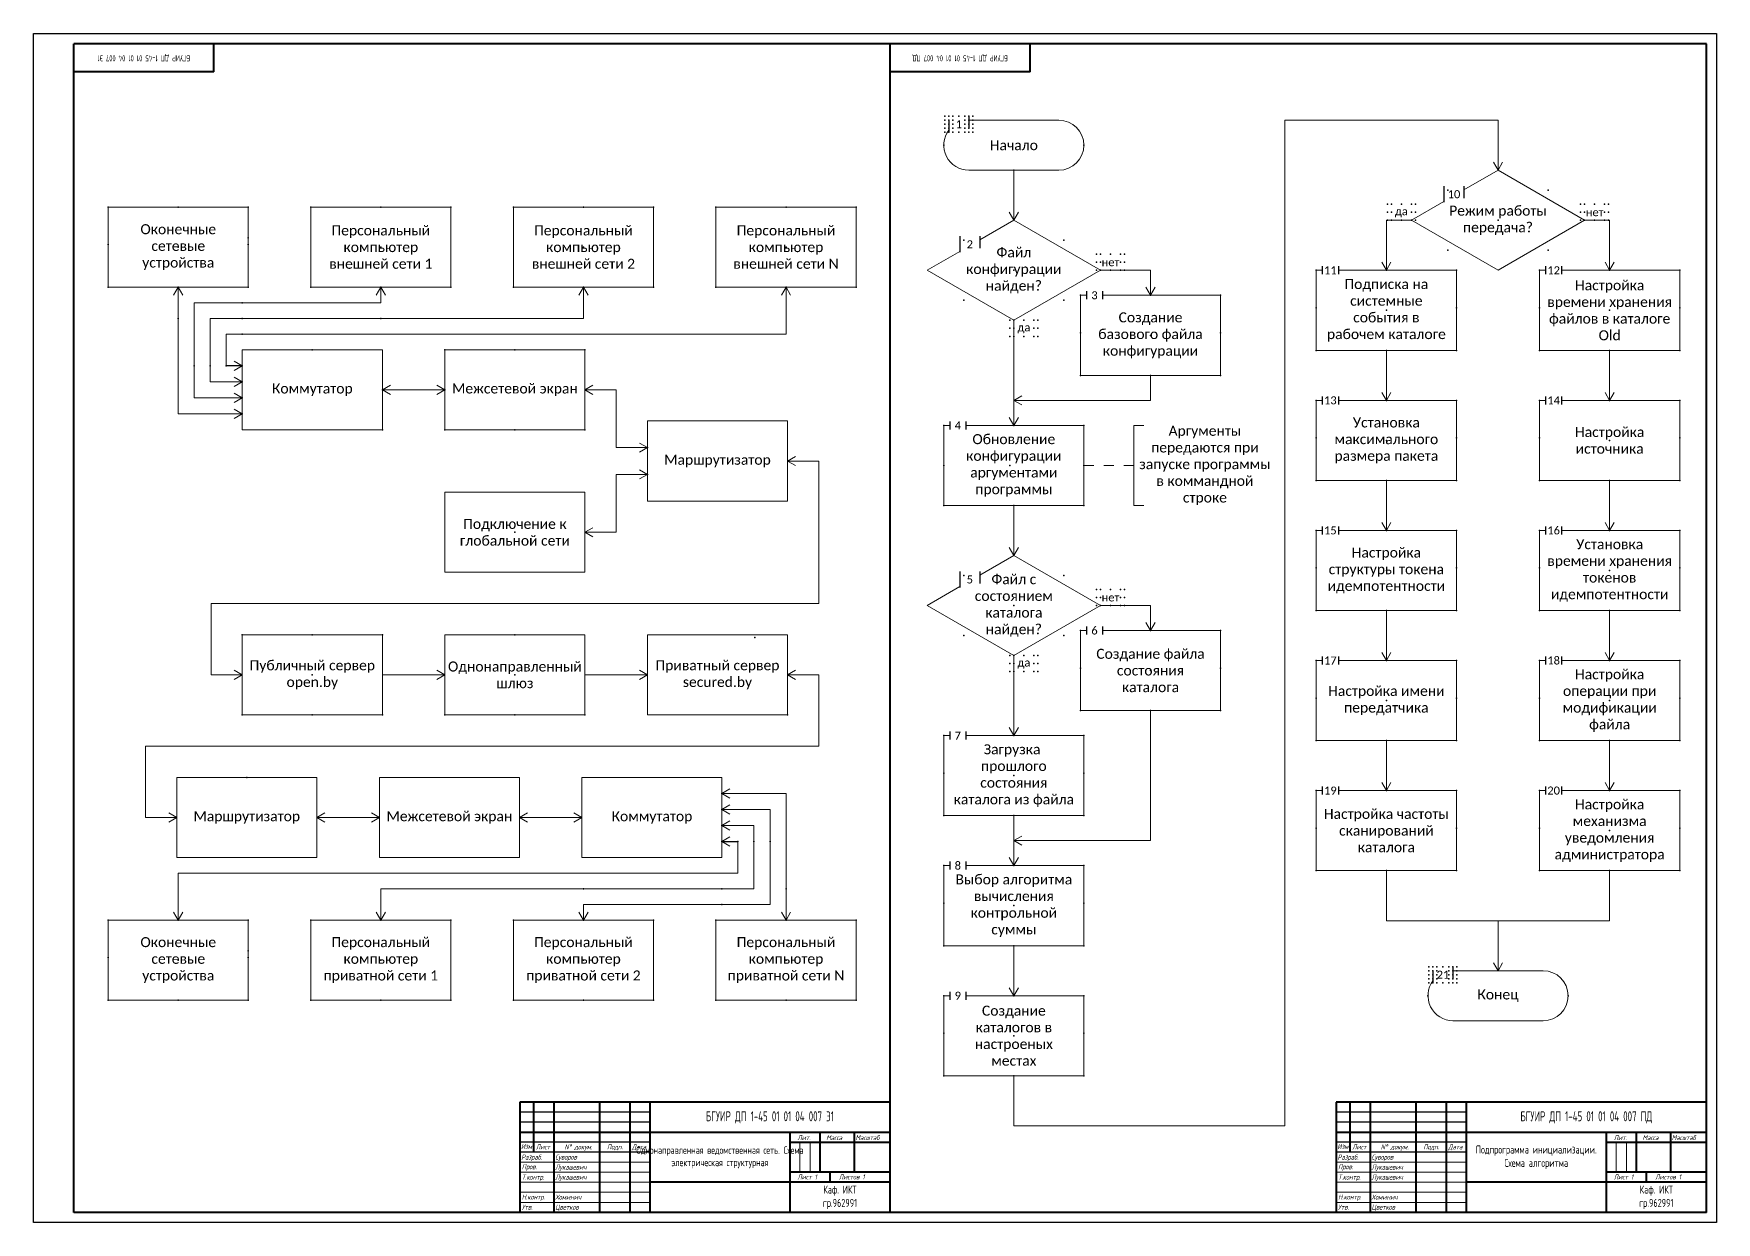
# Model space of a CAD drawing. Extents: x -908 to 556, y -1314 to -720.
# Drawn here: x -285 to 556, y -1314 to -720 of the extents above; entities that cross this region are included whole.
import ezdxf

# ---------------------------------------------------------------- set-up
doc = ezdxf.new("R2010")
doc.units = 0
doc.header["$MEASUREMENT"] = 0
doc.layers.get('0').update_dxf_attribs({"linetype": 'CONTINUOUS'})
doc.layers.add('KONTUR', color=7, linetype='CONTINUOUS')
doc.layers.add('Тонкие', color=7, linetype='CONTINUOUS')
doc.layers.add('Невидимка', color=131, linetype='CONTINUOUS', plot=False)
for name, color, linetype, lineweight in [('Основная', 7, 'CONTINUOUS', 40), ('Схема', 50, 'CONTINUOUS', 20), ('текст', 7, 'CONTINUOUS', 20), ('тонкая', 7, 'CONTINUOUS', 20)]:
    doc.layers.add(name, color=color, linetype=linetype, lineweight=lineweight)
doc.styles.add('ЕСКД', font='eskd15.shx', dxfattribs={"width": 0.8})
doc.styles.add('стиль1', font='romans.shx', dxfattribs={"width": 0.75, "oblique": 15, "height": 3.5})

msp = doc.modelspace()

# ---------------------------------------------------------------- linework, layer by layer
for p, q in [((22.74, -1259.18), (-42.26, -1259.18)), ((430.74, -1259.18), (365.74, -1259.18)), ((22.74, -1264.18), (-42.26, -1264.18)), ((430.74, -1264.18), (365.74, -1264.18)), ((22.74, -1274.18), (-42.26, -1274.18)), ((430.74, -1274.18), (365.74, -1274.18)), ((22.74, -1279.18), (-42.26, -1279.18)), ((430.74, -1279.18), (365.74, -1279.18)), ((500.74, -1309.18), (500.74, -1309.18))]:
    msp.add_line(p, q)
at = {"layer": 'KONTUR'}
for p, q in [((-285.26, -1314.18), (-285.26, -720.18)), ((-285.26, -720.18), (555.74, -720.18)), ((555.74, -720.18), (555.74, -1314.18)), ((555.74, -1314.18), (-285.26, -1314.18))]:
    msp.add_line(p, q, dxfattribs=at)
at = {"layer": 'Невидимка'}
for p, q in [((172.13, -763.43), (172.13, -769.43)), ((182.13, -761.43), (182.13, -767.43)), ((419.61, -796.43), (419.61, -804.43)), ((429.61, -796.43), (429.61, -802.43)), ((177.63, -821.43), (177.63, -829.43)), ((187.63, -821.43), (187.63, -827.43)), ((358.81, -836.43), (358.81, -840.43)), ((366.81, -836.43), (366.81, -840.43)), ((470.41, -836.43), (470.41, -840.43)), ((478.41, -836.43), (478.41, -840.43)), ((240.93, -848.93), (240.93, -852.93)), ((248.93, -848.93), (248.93, -852.93)), ((-180.99, -886.11), (-188.99, -886.11)), ((358.81, -901.43), (358.81, -905.43)), ((366.81, -901.43), (366.81, -905.43)), ((470.41, -901.43), (470.41, -905.43)), ((478.41, -901.43), (478.41, -905.43)), ((172.63, -913.93), (172.63, -917.93)), ((180.63, -913.93), (180.63, -917.93)), ((358.81, -966.43), (358.81, -970.43)), ((366.81, -966.43), (366.81, -970.43)), ((470.41, -966.43), (470.41, -970.43)), ((478.41, -966.43), (478.41, -970.43)), ((177.63, -988.93), (177.63, -996.93)), ((187.63, -988.93), (187.63, -994.93)), ((240.93, -1016.43), (240.93, -1020.43)), ((248.93, -1016.43), (248.93, -1020.43)), ((358.81, -1031.43), (358.81, -1035.43)), ((366.81, -1031.43), (366.81, -1035.43)), ((470.41, -1031.43), (470.41, -1035.43)), ((478.41, -1031.43), (478.41, -1035.43)), ((172.63, -1068.93), (172.63, -1072.93)), ((180.63, -1068.93), (180.63, -1072.93)), ((358.81, -1096.43), (358.81, -1100.43)), ((366.81, -1096.43), (366.81, -1100.43)), ((470.41, -1096.43), (470.41, -1100.43)), ((478.41, -1096.43), (478.41, -1100.43)), ((58.76, -1123.86), (66.76, -1123.86)), ((172.63, -1133.93), (172.63, -1137.93)), ((180.63, -1133.93), (180.63, -1137.93)), ((414.11, -1188.43), (414.11, -1194.43)), ((424.11, -1186.43), (424.11, -1192.43)), ((172.63, -1198.93), (172.63, -1202.93)), ((180.63, -1198.93), (180.63, -1202.93))]:
    msp.add_line(p, q, dxfattribs=at)
for p in [(170.13, -761.43), (170.13, -763.43), (172.13, -761.43), (172.13, -763.43), (174.13, -761.43), (174.13, -763.43), (177.13, -761.43), (180.13, -761.43), (180.13, -763.43), (182.13, -761.43), (182.13, -763.43), (184.13, -761.43), (184.13, -763.43), (170.13, -765.43), (170.13, -767.43), (170.13, -769.43), (172.13, -765.43), (172.13, -767.43), (172.13, -769.43), (174.13, -765.43), (174.13, -767.43), (174.13, -769.43), (177.13, -769.43), (180.13, -765.43), (180.13, -767.43), (180.13, -769.43), (182.13, -765.43), (182.13, -767.43), (182.13, -769.43), (184.13, -765.43), (184.13, -767.43), (184.13, -769.43), (169.63, -775.93), (239.63, -775.93), (204.63, -788.43), (421.61, -798.43), (421.61, -798.43), (471.61, -798.43), (-247.99, -806.86), (-212.99, -806.86), (-177.99, -806.86), (-146.74, -806.86), (-111.74, -806.86), (-76.74, -806.86), (-45.49, -806.86), (-10.49, -806.86), (24.51, -806.86), (55.76, -806.86), (90.76, -806.86), (125.76, -806.86), (391.31, -805.43), (393.31, -805.43), (398.31, -805.43), (403.31, -805.43), (405.31, -805.43), (487.91, -805.43), (489.91, -805.43), (494.91, -805.43), (499.91, -805.43), (501.91, -805.43), (391.31, -809.43), (391.31, -813.43), (393.31, -809.43), (393.31, -813.43), (398.31, -813.43), (403.31, -809.43), (403.31, -813.43), (405.31, -809.43), (405.31, -813.43), (446.61, -813.43), (487.91, -809.43), (487.91, -813.43), (489.91, -809.43), (489.91, -813.43), (494.91, -813.43), (499.91, -809.43), (499.91, -813.43), (501.91, -809.43), (501.91, -813.43), (-177.99, -822.17), (179.63, -823.43), (179.63, -823.43), (229.63, -823.43), (-247.99, -825.61), (-212.99, -826.86), (-212.99, -826.86), (-177.99, -825.61), (-111.74, -826.86), (-111.74, -826.86), (-10.49, -826.86), (-10.49, -826.86), (90.76, -826.86), (90.76, -826.86), (245.93, -830.43), (247.93, -830.43), (252.93, -830.43), (257.93, -830.43), (259.93, -830.43), (421.61, -828.43), (471.61, -828.43), (204.63, -838.43), (245.93, -834.43), (245.93, -838.43), (247.93, -834.43), (247.93, -838.43), (252.93, -838.43), (257.93, -834.43), (257.93, -838.43), (259.93, -834.43), (259.93, -838.43), (355.81, -838.43), (355.81, -838.43), (355.81, -838.43), (390.81, -838.43), (425.81, -838.43), (467.41, -838.43), (467.41, -838.43), (502.41, -838.43), (537.41, -838.43), (-247.99, -846.86), (-212.99, -846.86), (-212.99, -846.86), (-177.99, -846.86), (-146.74, -846.86), (-111.74, -846.86), (-111.74, -846.86), (-76.74, -846.86), (-45.49, -846.86), (-10.49, -846.86), (24.51, -846.86), (55.76, -846.86), (90.76, -846.86), (125.76, -846.86), (-180.99, -854.67), (179.63, -853.43), (229.63, -853.43), (237.93, -850.93), (237.93, -850.93), (272.93, -850.93), (307.93, -850.93), (355.81, -857.18), (425.81, -857.18), (467.41, -857.18), (537.41, -857.18), (-212.99, -862.48), (-180.99, -862.48), (-111.74, -862.48), (202.63, -863.43), (204.63, -863.43), (209.63, -863.43), (214.63, -863.43), (216.63, -863.43), (390.81, -858.43), (390.81, -858.43), (502.41, -858.43), (502.41, -858.43), (-180.99, -870.29), (202.63, -867.43), (202.63, -871.43), (204.63, -867.43), (204.63, -871.43), (209.63, -871.43), (214.63, -867.43), (214.63, -871.43), (216.63, -867.43), (216.63, -871.43), (237.93, -869.68), (272.93, -870.93), (272.93, -870.93), (307.93, -869.68), (-145.99, -878.11), (-79.74, -878.11), (-44.74, -878.11), (-44.74, -878.11), (-9.74, -878.11), (355.81, -878.43), (390.81, -878.43), (425.81, -878.43), (467.41, -878.43), (502.41, -878.43), (537.41, -878.43), (-204.99, -886.11), (-196.99, -886.11), (-188.99, -886.11), (-180.99, -886.11), (237.93, -890.93), (272.93, -890.93), (307.93, -890.93), (-180.99, -894.11), (-145.99, -898.11), (-145.99, -898.11), (-110.99, -898.11), (-110.99, -898.11), (-79.74, -898.11), (-44.74, -898.11), (-44.74, -898.11), (-180.99, -902.11), (355.81, -903.43), (355.81, -903.43), (390.81, -903.43), (425.81, -903.43), (467.41, -903.43), (467.41, -903.43), (502.41, -903.43), (537.41, -903.43), (-180.99, -910.11), (169.63, -915.93), (169.63, -915.93), (204.63, -915.93), (239.63, -915.93), (-110.99, -918.11), (-79.74, -918.11), (-44.74, -918.11), (-44.74, -918.11), (-9.74, -918.11), (355.81, -922.18), (390.81, -923.43), (390.81, -923.43), (425.81, -922.18), (467.41, -922.18), (502.41, -923.43), (502.41, -923.43), (537.41, -922.18), (21.51, -927.06), (21.51, -940.4), (169.63, -935.93), (202.63, -935.93), (202.63, -935.93), (239.63, -935.93), (355.81, -943.43), (390.81, -943.43), (425.81, -943.43), (467.41, -943.43), (502.41, -943.43), (537.41, -943.43), (169.63, -955.93), (204.63, -955.93), (239.63, -955.93), (-44.74, -969.36), (-44.74, -969.36), (355.81, -968.43), (355.81, -968.43), (390.81, -968.43), (425.81, -968.43), (467.41, -968.43), (467.41, -968.43), (502.41, -968.43), (537.41, -968.43), (179.63, -990.93), (179.63, -990.93), (229.63, -990.93), (355.81, -987.18), (390.81, -988.43), (390.81, -988.43), (425.81, -987.18), (467.41, -987.18), (502.41, -988.43), (502.41, -988.43), (537.41, -987.18), (245.93, -997.93), (247.93, -997.93), (252.93, -997.93), (257.93, -997.93), (259.93, -997.93), (204.63, -1005.93), (245.93, -1001.93), (245.93, -1005.93), (247.93, -1001.93), (247.93, -1005.93), (252.93, -1005.93), (257.93, -1001.93), (257.93, -1005.93), (259.93, -1001.93), (259.93, -1005.93), (355.81, -1008.43), (390.81, -1008.43), (425.81, -1008.43), (467.41, -1008.43), (502.41, -1008.43), (537.41, -1008.43), (-180.99, -1020.61), (-145.99, -1020.61), (-110.99, -1020.61), (-44.74, -1020.61), (75.13, -1021.86), (179.63, -1020.93), (229.63, -1020.93), (237.93, -1018.43), (237.93, -1018.43), (237.93, -1018.43), (272.93, -1018.43), (307.93, -1018.43), (202.63, -1030.93), (204.63, -1030.93), (209.63, -1030.93), (214.63, -1030.93), (216.63, -1030.93), (355.81, -1033.43), (355.81, -1033.43), (390.81, -1033.43), (425.81, -1033.43), (467.41, -1033.43), (467.41, -1033.43), (502.41, -1033.43), (537.41, -1033.43), (-145.99, -1040.61), (-145.99, -1040.61), (-44.74, -1040.61), (-44.74, -1040.61), (202.63, -1034.93), (202.63, -1038.93), (204.63, -1034.93), (204.63, -1038.93), (209.63, -1038.93), (214.63, -1034.93), (214.63, -1038.93), (216.63, -1034.93), (216.63, -1038.93), (237.93, -1037.18), (272.93, -1038.43), (272.93, -1038.43), (307.93, -1037.18), (237.93, -1058.43), (272.93, -1058.43), (307.93, -1058.43), (355.81, -1052.18), (390.81, -1053.43), (390.81, -1053.43), (425.81, -1052.18), (467.41, -1052.18), (502.41, -1053.43), (502.41, -1053.43), (537.41, -1052.18), (-180.99, -1060.61), (-145.99, -1060.61), (-110.99, -1060.61), (-79.74, -1060.61), (-44.74, -1060.61), (-9.74, -1060.61), (91.51, -1060.61), (169.63, -1070.93), (169.63, -1070.93), (169.63, -1070.93), (204.63, -1070.93), (239.63, -1070.93), (355.81, -1073.43), (390.81, -1073.43), (425.81, -1073.43), (467.41, -1073.43), (502.41, -1073.43), (537.41, -1073.43), (-178.74, -1091.86), (169.63, -1089.68), (204.63, -1090.93), (204.63, -1090.93), (239.63, -1089.68), (58.76, -1099.86), (355.81, -1098.43), (355.81, -1098.43), (390.81, -1098.43), (425.81, -1098.43), (467.41, -1098.43), (467.41, -1098.43), (502.41, -1098.43), (537.41, -1098.43), (58.76, -1107.86), (-178.74, -1111.86), (-178.74, -1111.86), (58.76, -1115.86), (169.63, -1110.93), (204.63, -1110.93), (239.63, -1110.93), (355.81, -1117.18), (390.81, -1118.43), (390.81, -1118.43), (425.81, -1117.18), (467.41, -1117.18), (502.41, -1118.43), (502.41, -1118.43), (537.41, -1117.18), (58.76, -1123.86), (66.76, -1123.86), (74.76, -1123.86), (82.76, -1123.86), (169.63, -1135.93), (169.63, -1135.93), (169.63, -1135.93), (204.63, -1135.93), (239.63, -1135.93), (355.81, -1138.43), (390.81, -1138.43), (425.81, -1138.43), (467.41, -1138.43), (502.41, -1138.43), (537.41, -1138.43), (-10.49, -1147.48), (58.76, -1147.48), (90.76, -1147.48), (58.76, -1155.29), (169.63, -1154.68), (204.63, -1155.93), (204.63, -1155.93), (239.63, -1154.68), (-247.99, -1163.11), (-212.99, -1163.11), (-177.99, -1163.11), (-146.74, -1163.11), (-111.74, -1163.11), (-76.74, -1163.11), (-45.49, -1163.11), (-10.49, -1163.11), (24.51, -1163.11), (55.76, -1163.11), (90.76, -1163.11), (125.76, -1163.11), (169.63, -1175.93), (204.63, -1175.93), (239.63, -1175.93), (-247.99, -1181.86), (-212.99, -1183.11), (-212.99, -1183.11), (-177.99, -1178.42), (-177.99, -1181.86), (-111.74, -1183.11), (-111.74, -1183.11), (-10.49, -1183.11), (-10.49, -1183.11), (90.76, -1183.11), (90.76, -1183.11), (412.11, -1186.43), (412.11, -1188.43), (412.11, -1190.43), (412.11, -1192.43), (414.11, -1186.43), (414.11, -1188.43), (414.11, -1190.43), (414.11, -1192.43), (416.11, -1186.43), (416.11, -1188.43), (416.11, -1190.43), (416.11, -1192.43), (419.11, -1186.43), (422.11, -1186.43), (422.11, -1188.43), (422.11, -1190.43), (422.11, -1192.43), (424.11, -1186.43), (424.11, -1188.43), (424.11, -1190.43), (424.11, -1192.43), (426.11, -1186.43), (426.11, -1188.43), (426.11, -1190.43), (426.11, -1192.43), (169.63, -1200.93), (169.63, -1200.93), (169.63, -1200.93), (204.63, -1200.93), (239.63, -1200.93), (411.61, -1200.93), (412.11, -1194.43), (414.11, -1194.43), (416.11, -1194.43), (419.11, -1194.43), (422.11, -1194.43), (424.11, -1194.43), (426.11, -1194.43), (481.61, -1200.93), (-247.99, -1203.11), (-212.99, -1203.11), (-177.99, -1203.11), (-146.74, -1203.11), (-111.74, -1203.11), (-76.74, -1203.11), (-45.49, -1203.11), (-10.49, -1203.11), (24.51, -1203.11), (55.76, -1203.11), (90.76, -1203.11), (125.76, -1203.11), (169.63, -1219.68), (204.63, -1220.93), (204.63, -1220.93), (239.63, -1219.68), (169.63, -1240.93), (204.63, -1240.93), (239.63, -1240.93)]:
    msp.add_point(p, dxfattribs=at)
at = {"layer": 'Основная'}
for p, q in [((-265.26, -1269.18), (-265.26, -725.18)), ((550.74, -725.18), (-265.26, -725.18)), ((-195.26, -739.18), (-195.26, -725.18)), ((142.74, -1309.18), (142.74, -725.18)), ((212.74, -739.18), (212.74, -725.18)), ((550.74, -1309.18), (550.74, -725.18)), ((-195.26, -739.18), (-265.26, -739.18)), ((212.74, -739.18), (142.74, -739.18)), ((-42.26, -1254.18), (-42.26, -1309.18)), ((142.74, -1254.18), (-42.26, -1254.18)), ((-35.26, -1279.18), (-35.26, -1254.18)), ((-25.26, -1254.18), (-25.26, -1309.18)), ((-2.26, -1309.18), (-2.26, -1254.18)), ((12.74, -1254.18), (12.74, -1309.18)), ((22.74, -1254.18), (22.74, -1309.18)), ((365.74, -1254.18), (365.74, -1309.18)), ((550.74, -1254.18), (365.74, -1254.18)), ((372.74, -1279.18), (372.74, -1254.18)), ((382.74, -1254.18), (382.74, -1309.18)), ((405.74, -1309.18), (405.74, -1254.18)), ((420.74, -1254.18), (420.74, -1309.18)), ((430.74, -1254.18), (430.74, -1309.18)), ((-265.26, -1309.18), (-265.26, -1269.18)), ((-42.26, -1269.18), (142.74, -1269.18)), ((92.74, -1269.18), (92.74, -1309.18)), ((107.74, -1269.18), (107.74, -1289.18)), ((124.74, -1269.18), (124.74, -1289.18)), ((365.74, -1269.18), (550.74, -1269.18)), ((500.74, -1269.18), (500.74, -1309.18)), ((515.74, -1269.18), (515.74, -1289.18)), ((532.74, -1269.18), (532.74, -1289.18)), ((92.74, -1274.18), (142.74, -1274.18)), ((500.74, -1274.18), (550.74, -1274.18)), ((142.74, -1294.18), (22.74, -1294.18)), ((142.74, -1289.18), (92.74, -1289.18)), ((112.74, -1289.18), (112.74, -1294.18)), ((550.74, -1294.18), (430.74, -1294.18)), ((550.74, -1289.18), (500.74, -1289.18)), ((520.74, -1289.18), (520.74, -1294.18)), ((550.74, -1309.18), (-265.26, -1309.18))]:
    msp.add_line(p, q, dxfattribs=at)
at = {"layer": 'Схема'}
for p, q in [((182.13, -763.43), (227.13, -763.43)), ((446.61, -763.43), (340.08, -763.43)), ((340.08, -1265.93), (340.08, -763.43)), ((446.61, -763.43), (446.61, -788.43)), ((182.13, -788.43), (227.13, -788.43)), ((204.63, -788.43), (204.63, -813.43)), ((446.61, -788.43), (429.61, -798.25)), ((446.61, -788.43), (444.3, -784.43)), ((446.61, -788.43), (448.92, -784.43)), ((446.61, -788.43), (489.91, -813.43)), ((-247.99, -806.86), (-177.99, -806.86)), ((-247.99, -806.86), (-247.99, -846.86)), ((-177.99, -806.86), (-177.99, -846.86)), ((-146.74, -806.86), (-76.74, -806.86)), ((-146.74, -806.86), (-146.74, -846.86)), ((-76.74, -806.86), (-76.74, -846.86)), ((-45.49, -806.86), (24.51, -806.86)), ((-45.49, -806.86), (-45.49, -846.86)), ((24.51, -806.86), (24.51, -846.86)), ((55.76, -806.86), (125.76, -806.86)), ((55.76, -806.86), (55.76, -846.86)), ((125.76, -806.86), (125.76, -846.86)), ((419.61, -804.02), (403.31, -813.43)), ((204.63, -813.43), (187.63, -823.25)), ((204.63, -813.43), (202.32, -809.43)), ((204.63, -813.43), (206.94, -809.43)), ((204.63, -813.43), (247.93, -838.43)), ((390.81, -813.43), (403.31, -813.43)), ((390.81, -813.43), (390.81, -838.43)), ((446.61, -838.43), (403.31, -813.43)), ((446.61, -838.43), (489.91, -813.43)), ((489.91, -813.43), (502.41, -813.43)), ((502.41, -813.43), (502.41, -838.43)), ((177.63, -829.02), (161.33, -838.43)), ((204.63, -863.43), (161.33, -838.43)), ((204.63, -863.43), (247.93, -838.43)), ((247.93, -838.43), (272.93, -838.43)), ((272.93, -838.43), (272.93, -850.93)), ((355.81, -838.43), (358.81, -838.43)), ((355.81, -838.43), (355.81, -878.43)), ((366.81, -838.43), (425.81, -838.43)), ((390.81, -838.43), (388.5, -834.43)), ((390.81, -838.43), (393.12, -834.43)), ((425.81, -838.43), (425.81, -878.43)), ((467.41, -838.43), (470.41, -838.43)), ((467.41, -838.43), (467.41, -878.43)), ((478.41, -838.43), (537.41, -838.43)), ((502.41, -838.43), (500.1, -834.43)), ((502.41, -838.43), (504.72, -834.43)), ((537.41, -838.43), (537.41, -878.43)), ((-247.99, -846.86), (-177.99, -846.86)), ((-212.99, -846.86), (-215.3, -850.86)), ((-212.99, -846.86), (-212.99, -862.48)), ((-212.99, -846.86), (-210.68, -850.86)), ((-146.74, -846.86), (-76.74, -846.86)), ((-111.74, -846.86), (-114.05, -850.86)), ((-111.74, -846.86), (-111.74, -854.67)), ((-111.74, -846.86), (-109.43, -850.86)), ((-45.49, -846.86), (24.51, -846.86)), ((-10.49, -846.86), (-12.8, -850.86)), ((-10.49, -846.86), (-10.49, -862.48)), ((-10.49, -846.86), (-8.18, -850.86)), ((55.76, -846.86), (125.76, -846.86)), ((90.76, -846.86), (88.45, -850.86)), ((90.76, -846.86), (90.76, -862.48)), ((90.76, -846.86), (93.07, -850.86)), ((272.93, -850.93), (270.62, -846.93)), ((272.93, -850.93), (275.24, -846.93)), ((-204.99, -902.11), (-204.99, -854.67)), ((-204.99, -854.67), (-111.74, -854.67)), ((237.93, -850.93), (240.93, -850.93)), ((237.93, -850.93), (237.93, -890.93)), ((248.93, -850.93), (307.93, -850.93)), ((307.93, -850.93), (307.93, -890.93)), ((-212.99, -862.48), (-212.99, -910.11)), ((-196.99, -894.11), (-196.99, -862.48)), ((-196.99, -862.48), (-10.49, -862.48)), ((90.76, -862.48), (90.76, -870.29)), ((204.63, -863.43), (204.63, -915.93)), ((-188.99, -886.11), (-188.99, -870.29)), ((-188.99, -870.29), (90.76, -870.29)), ((-180.99, -878.11), (-110.99, -878.11)), ((-180.99, -878.11), (-180.99, -918.11)), ((-110.99, -878.11), (-110.99, -918.11)), ((-79.74, -878.11), (-9.74, -878.11)), ((-79.74, -878.11), (-79.74, -918.11)), ((-9.74, -878.11), (-9.74, -918.11)), ((355.81, -878.43), (425.81, -878.43)), ((390.81, -878.43), (390.81, -903.43)), ((467.41, -878.43), (537.41, -878.43)), ((502.41, -878.43), (502.41, -903.43)), ((-180.99, -886.11), (-188.99, -886.11)), ((-180.99, -886.11), (-184.99, -883.8)), ((-180.99, -886.11), (-184.99, -888.42)), ((237.93, -890.93), (307.93, -890.93)), ((272.93, -903.43), (272.93, -890.93)), ((-180.99, -894.11), (-196.99, -894.11)), ((-180.99, -894.11), (-184.99, -891.8)), ((-180.99, -894.11), (-184.99, -896.42)), ((-180.99, -902.11), (-184.99, -899.8)), ((-110.99, -898.11), (-106.99, -895.8)), ((-110.99, -898.11), (-79.74, -898.11)), ((-110.99, -898.11), (-106.99, -900.42)), ((-79.74, -898.11), (-83.74, -895.8)), ((-79.74, -898.11), (-83.74, -900.42)), ((-9.74, -898.11), (-5.74, -895.8)), ((-9.74, -898.11), (5.88, -898.11)), ((-9.74, -898.11), (-5.74, -900.42)), ((5.88, -898.11), (5.88, -927.06)), ((390.81, -903.43), (388.5, -899.43)), ((390.81, -903.43), (393.12, -899.43)), ((502.41, -903.43), (500.1, -899.43)), ((502.41, -903.43), (504.72, -899.43)), ((-180.99, -902.11), (-204.99, -902.11)), ((-180.99, -902.11), (-184.99, -904.42)), ((-180.99, -910.11), (-184.99, -907.8)), ((204.63, -903.43), (208.63, -901.12)), ((204.63, -903.43), (272.93, -903.43)), ((204.63, -903.43), (208.63, -905.74)), ((355.81, -903.43), (358.81, -903.43)), ((355.81, -903.43), (355.81, -943.43)), ((366.81, -903.43), (425.81, -903.43)), ((425.81, -903.43), (425.81, -943.43)), ((467.41, -903.43), (470.41, -903.43)), ((467.41, -903.43), (467.41, -943.43)), ((478.41, -903.43), (537.41, -903.43)), ((537.41, -903.43), (537.41, -943.43)), ((-212.99, -910.11), (-180.99, -910.11)), ((-180.99, -910.11), (-184.99, -912.42)), ((21.51, -913.73), (91.51, -913.73)), ((21.51, -913.73), (21.51, -953.73)), ((91.51, -913.73), (91.51, -953.73)), ((169.63, -915.93), (172.63, -915.93)), ((169.63, -915.93), (169.63, -955.93)), ((180.63, -915.93), (239.63, -915.93)), ((204.63, -915.93), (202.32, -911.93)), ((204.63, -915.93), (206.94, -911.93)), ((239.63, -915.93), (239.63, -955.93)), ((264.63, -915.93), (269.63, -915.93)), ((264.63, -915.93), (264.63, -955.93)), ((-180.99, -918.11), (-110.99, -918.11)), ((-79.74, -918.11), (-9.74, -918.11)), ((21.51, -927.06), (17.51, -924.76)), ((5.88, -927.06), (21.51, -927.06)), ((21.51, -927.06), (17.51, -929.37)), ((91.51, -933.73), (95.51, -931.42)), ((5.88, -940.4), (21.51, -940.4)), ((5.88, -940.4), (5.88, -969.36)), ((21.51, -940.4), (17.51, -938.09)), ((21.51, -940.4), (17.51, -942.71)), ((91.51, -933.73), (95.51, -936.04)), ((91.51, -933.73), (107.13, -933.73)), ((107.13, -933.73), (107.13, -1004.98)), ((239.63, -935.93), (244.63, -935.93)), ((249.63, -935.93), (254.63, -935.93)), ((259.63, -935.93), (264.63, -935.93)), ((-79.74, -949.36), (-9.74, -949.36)), ((-79.74, -949.36), (-79.74, -989.36)), ((-9.74, -949.36), (-9.74, -989.36)), ((355.81, -943.43), (425.81, -943.43)), ((390.81, -943.43), (390.81, -968.43)), ((467.41, -943.43), (537.41, -943.43)), ((502.41, -943.43), (502.41, -968.43)), ((21.51, -953.73), (91.51, -953.73)), ((169.63, -955.93), (239.63, -955.93)), ((204.63, -955.93), (204.63, -980.93)), ((264.63, -955.93), (269.63, -955.93)), ((-9.74, -969.36), (-5.74, -967.05)), ((390.81, -968.43), (388.5, -964.43)), ((390.81, -968.43), (393.12, -964.43)), ((502.41, -968.43), (500.1, -964.43)), ((502.41, -968.43), (504.72, -964.43)), ((-9.74, -969.36), (5.88, -969.36)), ((-9.74, -969.36), (-5.74, -971.67)), ((355.81, -968.43), (358.81, -968.43)), ((355.81, -968.43), (355.81, -1008.43)), ((366.81, -968.43), (425.81, -968.43)), ((425.81, -968.43), (425.81, -1008.43)), ((467.41, -968.43), (470.41, -968.43)), ((467.41, -968.43), (467.41, -1008.43)), ((478.41, -968.43), (537.41, -968.43)), ((537.41, -968.43), (537.41, -1008.43)), ((204.63, -980.93), (187.63, -990.75)), ((204.63, -980.93), (202.32, -976.93)), ((204.63, -980.93), (206.94, -976.93)), ((204.63, -980.93), (247.93, -1005.93)), ((-79.74, -989.36), (-9.74, -989.36)), ((177.63, -996.52), (161.33, -1005.93)), ((-196.62, -1004.98), (107.13, -1004.98)), ((-196.62, -1040.61), (-196.62, -1004.98)), ((204.63, -1030.93), (161.33, -1005.93)), ((204.63, -1030.93), (247.93, -1005.93)), ((247.93, -1005.93), (272.93, -1005.93)), ((272.93, -1005.93), (272.93, -1018.43)), ((355.81, -1008.43), (425.81, -1008.43)), ((390.81, -1008.43), (390.81, -1033.43)), ((467.41, -1008.43), (537.41, -1008.43)), ((502.41, -1008.43), (502.41, -1033.43)), ((272.93, -1018.43), (270.62, -1014.43)), ((272.93, -1018.43), (275.24, -1014.43)), ((-180.99, -1020.61), (-110.99, -1020.61)), ((-180.99, -1020.61), (-180.99, -1060.61)), ((-110.99, -1020.61), (-110.99, -1060.61)), ((-79.74, -1020.61), (-9.74, -1020.61)), ((-79.74, -1020.61), (-79.74, -1060.61)), ((-9.74, -1020.61), (-9.74, -1060.61)), ((21.51, -1020.61), (91.51, -1020.61)), ((21.51, -1020.61), (21.51, -1060.61)), ((91.51, -1020.61), (91.51, -1060.61)), ((237.93, -1018.43), (240.93, -1018.43)), ((237.93, -1018.43), (237.93, -1058.43)), ((248.93, -1018.43), (307.93, -1018.43)), ((307.93, -1018.43), (307.93, -1058.43)), ((204.63, -1030.93), (204.63, -1070.93)), ((355.81, -1033.43), (358.81, -1033.43)), ((355.81, -1033.43), (355.81, -1073.43)), ((366.81, -1033.43), (425.81, -1033.43)), ((390.81, -1033.43), (388.5, -1029.43)), ((390.81, -1033.43), (393.12, -1029.43)), ((425.81, -1033.43), (425.81, -1073.43)), ((467.41, -1033.43), (470.41, -1033.43)), ((467.41, -1033.43), (467.41, -1073.43)), ((478.41, -1033.43), (537.41, -1033.43)), ((502.41, -1033.43), (500.1, -1029.43)), ((502.41, -1033.43), (504.72, -1029.43)), ((537.41, -1033.43), (537.41, -1073.43)), ((-196.62, -1040.61), (-180.99, -1040.61)), ((-180.99, -1040.61), (-184.99, -1038.3)), ((-180.99, -1040.61), (-184.99, -1042.92)), ((-110.99, -1040.61), (-79.74, -1040.61)), ((-79.74, -1040.61), (-83.74, -1038.3)), ((-79.74, -1040.61), (-83.74, -1042.92)), ((-9.74, -1040.61), (21.51, -1040.61)), ((21.51, -1040.61), (17.51, -1038.3)), ((21.51, -1040.61), (17.51, -1042.92)), ((91.51, -1040.61), (95.51, -1038.3)), ((91.51, -1040.61), (107.13, -1040.61)), ((91.51, -1040.61), (95.51, -1042.92)), ((107.13, -1040.61), (107.13, -1076.23)), ((237.93, -1058.43), (307.93, -1058.43)), ((272.93, -1123.43), (272.93, -1058.43)), ((-180.99, -1060.61), (-110.99, -1060.61)), ((-79.74, -1060.61), (-9.74, -1060.61)), ((21.51, -1060.61), (91.51, -1060.61)), ((204.63, -1070.93), (202.32, -1066.93)), ((204.63, -1070.93), (206.94, -1066.93)), ((107.13, -1076.23), (-229.37, -1076.23)), ((-229.37, -1111.86), (-229.37, -1076.23)), ((169.63, -1070.93), (172.63, -1070.93)), ((169.63, -1070.93), (169.63, -1110.93)), ((180.63, -1070.93), (239.63, -1070.93)), ((239.63, -1070.93), (239.63, -1110.93)), ((355.81, -1073.43), (425.81, -1073.43)), ((390.81, -1073.43), (390.81, -1098.43)), ((467.41, -1073.43), (537.41, -1073.43)), ((502.41, -1073.43), (502.41, -1098.43)), ((-213.74, -1091.86), (-143.74, -1091.86)), ((-213.74, -1091.86), (-213.74, -1131.86)), ((-143.74, -1091.86), (-143.74, -1131.86)), ((-112.49, -1091.86), (-42.49, -1091.86)), ((-112.49, -1091.86), (-112.49, -1131.86)), ((-42.49, -1091.86), (-42.49, -1131.86)), ((-11.24, -1091.86), (58.76, -1091.86)), ((-11.24, -1091.86), (-11.24, -1131.86)), ((58.76, -1091.86), (58.76, -1131.86)), ((58.76, -1099.86), (62.76, -1097.55)), ((90.76, -1099.86), (58.76, -1099.86)), ((58.76, -1099.86), (62.76, -1102.17)), ((90.76, -1147.48), (90.76, -1099.86)), ((355.81, -1098.43), (358.81, -1098.43)), ((355.81, -1098.43), (355.81, -1138.43)), ((366.81, -1098.43), (425.81, -1098.43)), ((390.81, -1098.43), (388.5, -1094.43)), ((390.81, -1098.43), (393.12, -1094.43)), ((425.81, -1098.43), (425.81, -1138.43)), ((467.41, -1098.43), (470.41, -1098.43)), ((467.41, -1098.43), (467.41, -1138.43)), ((478.41, -1098.43), (537.41, -1098.43)), ((502.41, -1098.43), (500.1, -1094.43)), ((502.41, -1098.43), (504.72, -1094.43)), ((537.41, -1098.43), (537.41, -1138.43)), ((-213.74, -1111.86), (-217.74, -1109.55)), ((-143.74, -1111.86), (-139.74, -1109.55)), ((-112.49, -1111.86), (-116.49, -1109.55)), ((-42.49, -1111.86), (-38.49, -1109.55)), ((-11.24, -1111.86), (-15.24, -1109.55)), ((58.76, -1107.86), (62.76, -1105.55)), ((58.76, -1107.86), (82.76, -1107.86)), ((58.76, -1107.86), (62.76, -1110.17)), ((82.76, -1107.86), (82.76, -1155.29)), ((-229.37, -1111.86), (-213.74, -1111.86)), ((-213.74, -1111.86), (-217.74, -1114.17)), ((-143.74, -1111.86), (-112.49, -1111.86)), ((-143.74, -1111.86), (-139.74, -1114.17)), ((-112.49, -1111.86), (-116.49, -1114.17)), ((-42.49, -1111.86), (-11.24, -1111.86)), ((-42.49, -1111.86), (-38.49, -1114.17)), ((-11.24, -1111.86), (-15.24, -1114.17)), ((58.76, -1115.86), (62.76, -1113.55)), ((58.76, -1115.86), (74.76, -1115.86)), ((58.76, -1115.86), (62.76, -1118.17)), ((74.76, -1115.86), (74.76, -1147.48)), ((169.63, -1110.93), (239.63, -1110.93)), ((204.63, -1123.43), (204.63, -1110.93)), ((58.76, -1123.86), (62.76, -1121.55)), ((58.76, -1123.86), (66.76, -1123.86)), ((58.76, -1123.86), (62.76, -1126.17)), ((66.76, -1123.86), (66.76, -1139.67)), ((204.63, -1123.43), (208.63, -1121.12)), ((204.63, -1123.43), (272.93, -1123.43)), ((204.63, -1135.93), (204.63, -1123.43)), ((204.63, -1123.43), (208.63, -1125.74)), ((-213.74, -1131.86), (-143.74, -1131.86)), ((-112.49, -1131.86), (-42.49, -1131.86)), ((-11.24, -1131.86), (58.76, -1131.86)), ((204.63, -1135.93), (202.32, -1131.93)), ((204.63, -1135.93), (206.94, -1131.93)), ((66.76, -1139.67), (-212.99, -1139.67)), ((-212.99, -1147.48), (-212.99, -1139.67)), ((169.63, -1135.93), (172.63, -1135.93)), ((169.63, -1135.93), (169.63, -1175.93)), ((180.63, -1135.93), (239.63, -1135.93)), ((239.63, -1135.93), (239.63, -1175.93)), ((355.81, -1138.43), (425.81, -1138.43)), ((390.81, -1138.43), (390.81, -1163.43)), ((467.41, -1138.43), (537.41, -1138.43)), ((502.41, -1138.43), (502.41, -1163.43)), ((-212.99, -1163.11), (-212.99, -1147.48)), ((-111.74, -1163.11), (-111.74, -1147.48)), ((74.76, -1147.48), (-111.74, -1147.48)), ((90.76, -1163.11), (90.76, -1147.48)), ((-212.99, -1163.11), (-215.3, -1159.11)), ((-212.99, -1163.11), (-210.68, -1159.11)), ((-111.74, -1163.11), (-114.05, -1159.11)), ((-111.74, -1163.11), (-109.43, -1159.11)), ((-10.49, -1163.11), (-12.8, -1159.11)), ((-10.49, -1163.11), (-10.49, -1155.29)), ((82.76, -1155.29), (-10.49, -1155.29)), ((-10.49, -1163.11), (-8.18, -1159.11)), ((90.76, -1163.11), (88.45, -1159.11)), ((90.76, -1163.11), (93.07, -1159.11)), ((-247.99, -1163.11), (-177.99, -1163.11)), ((-247.99, -1163.11), (-247.99, -1203.11)), ((-177.99, -1163.11), (-177.99, -1203.11)), ((-146.74, -1163.11), (-76.74, -1163.11)), ((-146.74, -1163.11), (-146.74, -1203.11)), ((-76.74, -1163.11), (-76.74, -1203.11)), ((-45.49, -1163.11), (24.51, -1163.11)), ((-45.49, -1163.11), (-45.49, -1203.11)), ((24.51, -1163.11), (24.51, -1203.11)), ((55.76, -1163.11), (125.76, -1163.11)), ((55.76, -1163.11), (55.76, -1203.11)), ((125.76, -1163.11), (125.76, -1203.11)), ((390.81, -1163.43), (502.41, -1163.43)), ((446.61, -1163.43), (446.61, -1188.43)), ((446.61, -1163.43), (446.61, -1188.43)), ((169.63, -1175.93), (239.63, -1175.93)), ((204.63, -1175.93), (204.63, -1200.93)), ((446.61, -1188.43), (444.3, -1184.43)), ((446.61, -1188.43), (448.92, -1184.43)), ((424.11, -1188.43), (469.11, -1188.43)), ((169.63, -1200.93), (172.63, -1200.93)), ((169.63, -1200.93), (169.63, -1240.93)), ((180.63, -1200.93), (239.63, -1200.93)), ((204.63, -1200.93), (202.32, -1196.93)), ((204.63, -1200.93), (206.94, -1196.93)), ((239.63, -1200.93), (239.63, -1240.93)), ((-247.99, -1203.11), (-177.99, -1203.11)), ((-146.74, -1203.11), (-76.74, -1203.11)), ((-45.49, -1203.11), (24.51, -1203.11)), ((55.76, -1203.11), (125.76, -1203.11)), ((424.11, -1213.43), (469.11, -1213.43)), ((169.63, -1240.93), (239.63, -1240.93)), ((204.63, -1240.93), (204.63, -1265.93)), ((204.63, -1265.93), (340.08, -1265.93))]:
    msp.add_line(p, q, dxfattribs=at)
for centre, start, end in [((227.13, -775.93), 270, 90), ((182.13, -775.93), 143.1301, 270), ((424.11, -1200.93), 143.1301, 270), ((469.11, -1200.93), 270, 90)]:
    msp.add_arc(centre, 12.5, start, end, dxfattribs=at)
at = {"layer": 'тонкая'}
for p, q in [((97.72, -1274.39), (97.72, -1289.18)), ((102.8, -1274.39), (102.8, -1289.18)), ((505.72, -1274.39), (505.72, -1289.18)), ((510.8, -1274.39), (510.8, -1289.18)), ((-42.26, -1284.18), (22.74, -1284.18)), ((365.74, -1284.18), (430.74, -1284.18)), ((22.74, -1289.18), (-42.26, -1289.18)), ((22.74, -1294.18), (-42.26, -1294.18)), ((430.74, -1289.18), (365.74, -1289.18)), ((430.74, -1294.18), (365.74, -1294.18))]:
    msp.add_line(p, q, dxfattribs=at)
for points in [[(-42.26, -1299.18), (22.74, -1299.18)], [(365.74, -1299.18), (430.74, -1299.18)], [(-42.26, -1304.18), (22.74, -1304.18)], [(365.74, -1304.18), (430.74, -1304.18)]]:
    msp.add_lwpolyline(points, dxfattribs=at)

# ---------------------------------------------------------------- texts
at = {"layer": 'Схема', "attachment_point": 5}
for s, width, gutter_width, insert, char_height in [('{\\fCalibri|b0|i0|c0|p34;1}', 10, 20, (177.13, -765.43), 4), ('{\\fCalibri|b0|i0|c204|p34;Начало}', 37.5, 25, (204.63, -775.93), 5), ('{\\fCalibri|b0|i0|c0|p34;10}', 10, 20, (424.61, -800.43), 4), ('{\\fCalibri|b0|i0|c204|p34;Режим работы передача\\fCalibri|b0|i0|c0|p34;?}', 50, 20, (446.61, -813.43), 5), ('{\\fCalibri|b0|i0|c204|p34;Оконечные сетевые устройства}', 62.5, 25, (-212.99, -826.86), 5), ('{\\fCalibri|b0|i0|c204|p34;Персональный компьютер внешней сети 1}', 62.5, 25, (-111.74, -826.86), 5), ('{\\fCalibri|b0|i0|c204|p34;Персональный компьютер внешней сети 2}', 62.5, 25, (-10.49, -826.86), 5), ('{\\fCalibri|b0|i0|c204|p34;Персональный компьютер внешней сети \\fCalibri|b0|i0|c0|p34;N}', 62.5, 25, (90.76, -826.86), 5), ('{\\fCalibri|b0|i0|c204|p34;да}', 10, 20, (398.31, -809.43), 4), ('{\\fCalibri|b0|i0|c204|p34;нет}', 10, 20, (494.91, -809.43), 4), ('{\\fCalibri|b0|i0|c0|p34;2}', 10, 20, (182.63, -825.43), 4), ('{\\fCalibri|b0|i0|c204|p34;Файл конфигурации найден\\fCalibri|b0|i0|c0|p34;?}', 50, 20, (204.63, -838.43), 5), ('{\\fCalibri|b0|i0|c204|p34;нет}', 10, 20, (252.93, -834.43), 4), ('{\\fCalibri|b0|i0|c0|p34;11}', 10, 20, (362.81, -838.43), 4), ('{\\fCalibri|b0|i0|c0|p34;12}', 10, 20, (474.41, -838.43), 4), ('{\\fCalibri|b0|i0|c0|p34;3}', 10, 20, (244.93, -850.93), 4), ('{\\fCalibri|b0|i0|c204|p34;Подписка на системные события в рабочем каталоге}', 62.5, 25, (390.81, -858.43), 5), ('{\\fCalibri|b0|i0|c204|p34;Настройка времени хранения файлов в каталоге \\fCalibri|b0|i0|c0|p34;Old}', 62.5, 25, (502.41, -858.43), 5), ('{\\fCalibri|b0|i0|c204|p34;да}', 10, 20, (209.63, -867.43), 4), ('{\\fCalibri|b0|i0|c204|p34;Создание базового файла конфигурации}', 62.5, 25, (272.93, -870.93), 5), ('{\\fCalibri|b0|i0|c204|p34;Коммутатор}', 62.5, 25, (-145.99, -898.11), 5), ('{\\fCalibri|b0|i0|c204|p34;Межсетевой экран}', 62.5, 25, (-44.74, -898.11), 5), ('{\\fCalibri|b0|i0|c0|p34;13}', 10, 20, (362.81, -903.43), 4), ('{\\fCalibri|b0|i0|c0|p34;14}', 10, 20, (474.41, -903.43), 4), ('{\\fCalibri|b0|i0|c0|p34;4}', 10, 20, (176.63, -915.93), 4), ('{\\fCalibri|b0|i0|c204|p34;Аргументы передаются при запуске программы в коммандной строке}', 66.0034, 25, (300.12, -935.93), 5), ('{\\fCalibri|b0|i0|c204|p34;Установка максимального размера пакета}', 62.5, 25, (390.81, -923.43), 5), ('{\\fCalibri|b0|i0|c204|p34;Настройка источника}', 62.5, 25, (502.41, -923.43), 5), ('{\\fCalibri|b0|i0|c204|p34;Обновление конфигурации аргументами программы}', 62.5, 25, (204.63, -935.93), 5), ('{\\fCalibri|b0|i0|c204|p34;Маршрутизатор}', 62.5, 25, (56.51, -933.73), 5), ('{\\fCalibri|b0|i0|c204|p34;Подключение к глобальной сети}', 62.5, 25, (-44.74, -969.36), 5), ('{\\fCalibri|b0|i0|c0|p34;15}', 10, 20, (362.81, -968.43), 4), ('{\\fCalibri|b0|i0|c0|p34;16}', 10, 20, (474.41, -968.43), 4), ('{\\fCalibri|b0|i0|c204|p34;Установка времени хранения токенов идемпотентности}', 62.5, 25, (502.41, -988.43), 5), ('{\\fCalibri|b0|i0|c204|p34;Настройка структуры токена идемпотентности}', 62.5, 25, (390.81, -988.43), 5), ('{\\fCalibri|b0|i0|c0|p34;5}', 10, 20, (182.63, -992.93), 4), ('{\\fCalibri|b0|i0|c204|p34;Файл с состоянием каталога найден\\fCalibri|b0|i0|c0|p34;?}', 50, 20, (204.63, -1005.93), 5), ('{\\fCalibri|b0|i0|c204|p34;нет}', 10, 20, (252.93, -1001.93), 4), ('{\\fCalibri|b0|i0|c0|p34;6}', 10, 20, (244.93, -1018.43), 4), ('{\\fCalibri|b0|i0|c204|p34;Публичный сервер\\P\\fCalibri|b0|i0|c0|p34;open.by}', 62.5, 25, (-145.99, -1040.61), 5), ('{\\fCalibri|b0|i0|c204|p34;Однонаправленный шлюз}', 62.5, 25, (-44.74, -1040.61), 5), ('{\\fCalibri|b0|i0|c204|p34;Приватный сервер\\P\\fCalibri|b0|i0|c0|p34;secured.by}', 62.5, 25, (56.51, -1040.61), 5), ('{\\fCalibri|b0|i0|c204|p34;да}', 10, 20, (209.63, -1034.93), 4), ('{\\fCalibri|b0|i0|c204|p34;Создание файла состояния каталога}', 62.5, 25, (272.93, -1038.43), 5), ('{\\fCalibri|b0|i0|c0|p34;17}', 10, 20, (362.81, -1033.43), 4), ('{\\fCalibri|b0|i0|c0|p34;18}', 10, 20, (474.41, -1033.43), 4), ('{\\fCalibri|b0|i0|c204|p34;Настройка операции при модификации файла}', 62.5, 25, (502.41, -1053.43), 5), ('{\\fCalibri|b0|i0|c204|p34;Настройка имени передатчика}', 62.5, 25, (390.81, -1053.43), 5), ('{\\fCalibri|b0|i0|c204|p34;Загрузка  прошлого состояния каталога из файла}', 62.5, 25, (204.63, -1090.93), 5), ('{\\fCalibri|b0|i0|c0|p34;7}', 10, 20, (176.63, -1070.93), 4), ('{\\fCalibri|b0|i0|c0|p34;19}', 10, 20, (362.81, -1098.43), 4), ('{\\fCalibri|b0|i0|c0|p34;20}', 10, 20, (474.41, -1098.43), 4), ('{\\fCalibri|b0|i0|c204|p34;Маршрутизатор}', 62.5, 25, (-178.74, -1111.86), 5), ('{\\fCalibri|b0|i0|c204|p34;Межсетевой экран}', 62.5, 25, (-77.49, -1111.86), 5), ('{\\fCalibri|b0|i0|c204|p34;Коммутатор}', 62.5, 25, (23.76, -1111.86), 5), ('{\\fCalibri|b0|i0|c204|p34;Настройка частоты сканирований каталога}', 62.5, 25, (390.81, -1118.43), 5), ('{\\fCalibri|b0|i0|c204|p34;Настройка механизма уведомления администратора}', 62.5, 25, (502.41, -1118.43), 5), ('{\\fCalibri|b0|i0|c0|p34;8}', 10, 20, (176.63, -1135.93), 4), ('{\\fCalibri|b0|i0|c204|p34;Выбор алгоритма вычисления контрольной суммы }', 62.5, 25, (204.63, -1155.93), 5), ('{\\fCalibri|b0|i0|c204|p34;Оконечные сетевые устройства}', 62.5, 25, (-212.99, -1183.11), 5), ('{\\fCalibri|b0|i0|c204|p34;Персональный компьютер приватной сети 1}', 62.5, 25, (-111.74, -1183.11), 5), ('{\\fCalibri|b0|i0|c204|p34;Персональный компьютер приватной сети 2}', 62.5, 25, (-10.49, -1183.11), 5), ('{\\fCalibri|b0|i0|c204|p34;Персональный компьютер приватной сети \\fCalibri|b0|i0|c0|p34;N}', 62.5, 25, (90.76, -1183.11), 5), ('{\\fCalibri|b0|i0|c0|p34;21}', 10, 20, (419.11, -1190.43), 4), ('{\\fCalibri|b0|i0|c0|p34;9}', 10, 20, (176.63, -1200.93), 4), ('{\\fCalibri|b0|i0|c204|p34;Конец}', 37.5, 25, (446.61, -1200.93), 5), ('{\\fCalibri|b0|i0|c204|p34;Создание каталогов в настроеных местах}', 62.5, 25, (204.63, -1220.93), 5)]:
    msp.add_mtext_dynamic_manual_height_columns(s, width=width, gutter_width=gutter_width, heights=[0], dxfattribs=dict(at, insert=insert, char_height=char_height))
at = {"layer": 'текст', "style": 'стиль1', "oblique": 15, "width": 0.75}
for s, p in [('Изм', (-41.72, -1277.57)), ('Лист', (-34.24, -1277.72)), ('N%%d докум. ', (-19.96, -1277.72)), ('Подп.', (1.29, -1277.72)), ('Дата', (13.74, -1277.72)), ('Лит.', (96.45, -1273.11)), ('Масса', (110.83, -1273.11)), ('Масштаб', (125.42, -1273.11)), ('Изм', (366.28, -1277.57)), ('Лист', (373.76, -1277.72)), ('N%%d докум. ', (388.04, -1277.72)), ('Подп.', (409.29, -1277.72)), ('Дата', (421.74, -1277.72)), ('Лит.', (504.45, -1273.11)), ('Масса', (518.83, -1273.11)), ('Масштаб', (533.42, -1273.11)), ('Разраб.', (-41.6, -1282.82)), ('Пров.', (-41.3, -1287.65)), ('Лукашевич', (-24.6, -1287.82)), ('Суворов', (-24.6, -1282.82)), ('Разраб.', (366.4, -1282.82)), ('Пров.', (366.7, -1287.65)), ('Лукашевич', (383.4, -1287.82)), ('Суворов', (383.4, -1282.82)), ('Т.контр.', (-41.3, -1292.84)), ('Лукашевич', (-24.6, -1292.82)), ('Лист 1', (96.45, -1292.73)), ('Листов 1', (117.18, -1292.73)), ('Т.контр.', (366.7, -1292.84)), ('Лукашевич', (383.4, -1292.82)), ('Лист 1', (504.45, -1292.73)), ('Листов 1', (525.18, -1292.73)), ('Н.контр.', (-41.3, -1302.77)), ('Хоминич', (-24.6, -1302.82)), ('Н.контр.', (366.7, -1302.77)), ('Хоминич', (383.4, -1302.82)), ('Утв.', (-41.3, -1307.79)), ('Цветков', (-24.6, -1307.82)), ('Утв.', (366.7, -1307.79)), ('Цветков', (383.4, -1307.82))]:
    msp.add_text(s, height=2.5, dxfattribs=at).set_placement(p)
at = {"layer": 'Тонкие', "char_height": 3, "attachment_point": 5, "rotation": 180, "style": 'ЕСКД'}
for s, insert in [('\\pxt11;БГУИР ДП 1-45 01 01 04 007 Э1', (-230.26, -732.18)), ('\\pxt11,12;БГУИР ДП 1-45 01 01 04 007 ПД', (177.74, -732.18))]:
    msp.add_mtext_dynamic_manual_height_columns(s, width=70, gutter_width=20, heights=[0], dxfattribs=dict(at, insert=insert))
at = {"layer": 'Тонкие', "attachment_point": 5, "style": 'ЕСКД'}
for s, width, insert, char_height in [('БГУИР ДП 1-45 01 01 04 007 Э1', 120, (82.74, -1261.68), 5), ('\\pxt19;БГУИР ДП 1-45 01 01 04 007 ПД', 120, (490.74, -1261.68), 5), ('Однонаправленная ведомственная сеть. Схема электрическая структурная', 70, (57.74, -1281.68), 3.7), ('Подпрограмма инициализации.\\PСхема алгоритма', 70, (465.74, -1281.68), 4), ('Каф. ИКТ\\Pгр.962991', 50, (117.74, -1301.68), 4), ('Каф. ИКТ\\Pгр.962991', 50, (525.74, -1301.68), 4)]:
    msp.add_mtext_dynamic_manual_height_columns(s, width=width, gutter_width=20, heights=[0], dxfattribs=dict(at, insert=insert, char_height=char_height))

doc.saveas('drawing.dxf')
